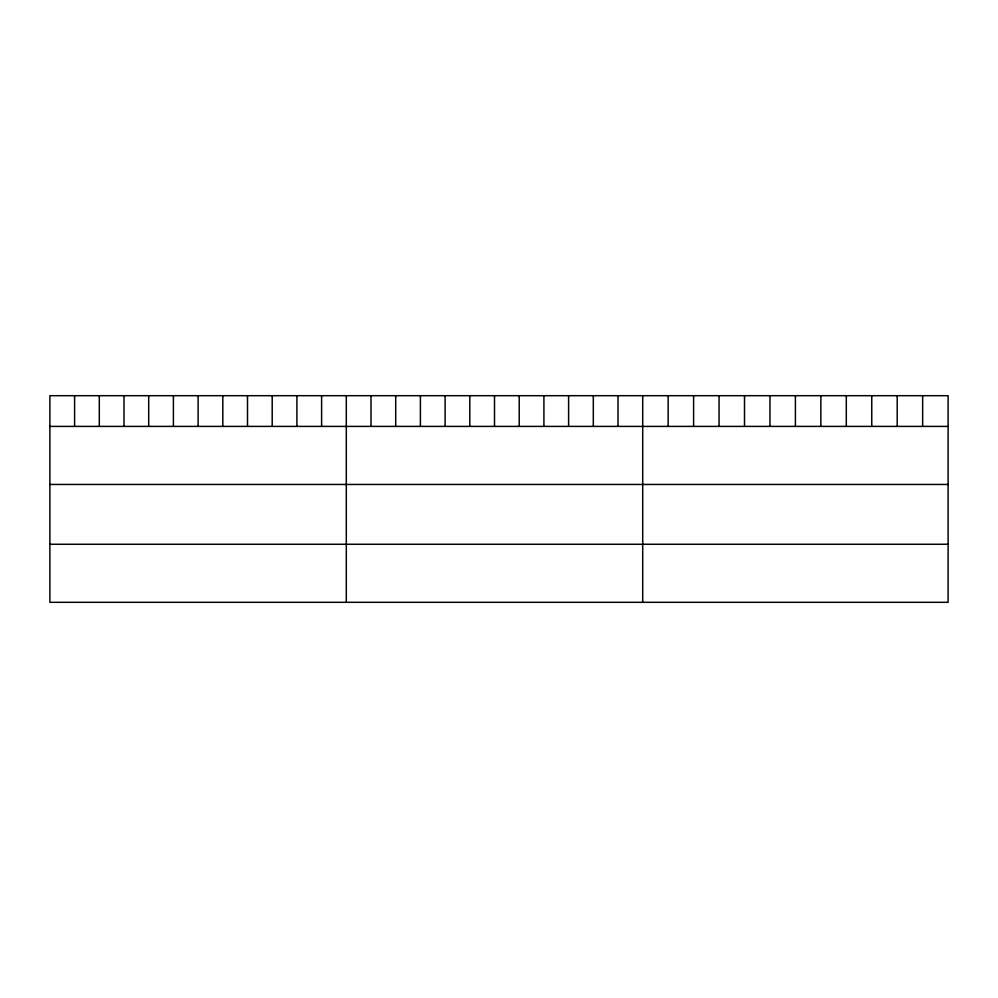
<?xml version="1.0" encoding="UTF-8"?>
<svg xmlns="http://www.w3.org/2000/svg" width="998" height="998" viewBox="0 0 998 998"><rect width="100%" height="100%" fill="white"/><g stroke="black" fill="none" stroke-linecap="round" stroke-linejoin="round"><path stroke-width="1.5" d="M948.1 426.408L948.1 602.305L49.9 602.305L49.9 395.695L948.1 395.695L948.1 426.408L49.9 426.408M49.9 484.454L948.1 484.454M49.9 544.259L948.1 544.259M922.651 395.695L922.651 426.408M897.202 395.695L897.202 426.408M871.753 395.695L871.753 426.408M846.304 395.695L846.304 426.408M820.855 395.695L820.855 426.408M795.406 395.695L795.406 426.408M769.957 395.695L769.957 426.408M744.508 395.695L744.508 426.408M719.059 395.695L719.059 426.408M693.61 395.695L693.61 426.408M668.161 395.695L668.161 426.408M642.712 395.695L642.712 602.305M618.011 395.695L618.011 426.408M593.311 395.695L593.311 426.408M568.611 395.695L568.611 426.408M543.91 395.695L543.91 426.408M519.21 395.695L519.21 426.408M494.509 395.695L494.509 426.408M469.809 395.695L469.809 426.408M445.108 395.695L445.108 426.408M420.408 395.695L420.408 426.408M395.707 395.695L395.707 426.408M371.006 395.695L371.006 426.408M346.306 395.695L346.306 602.305M321.606 395.695L321.606 426.408M296.905 395.695L296.905 426.408M272.204 395.695L272.204 426.408M247.504 395.695L247.504 426.408M222.804 395.695L222.804 426.408M198.103 395.695L198.103 426.408M173.403 395.695L173.403 426.408M148.702 395.695L148.702 426.408M124.002 395.695L124.002 426.408M99.301 395.695L99.301 426.408M74.6 395.695L74.6 426.408"/></g></svg>
